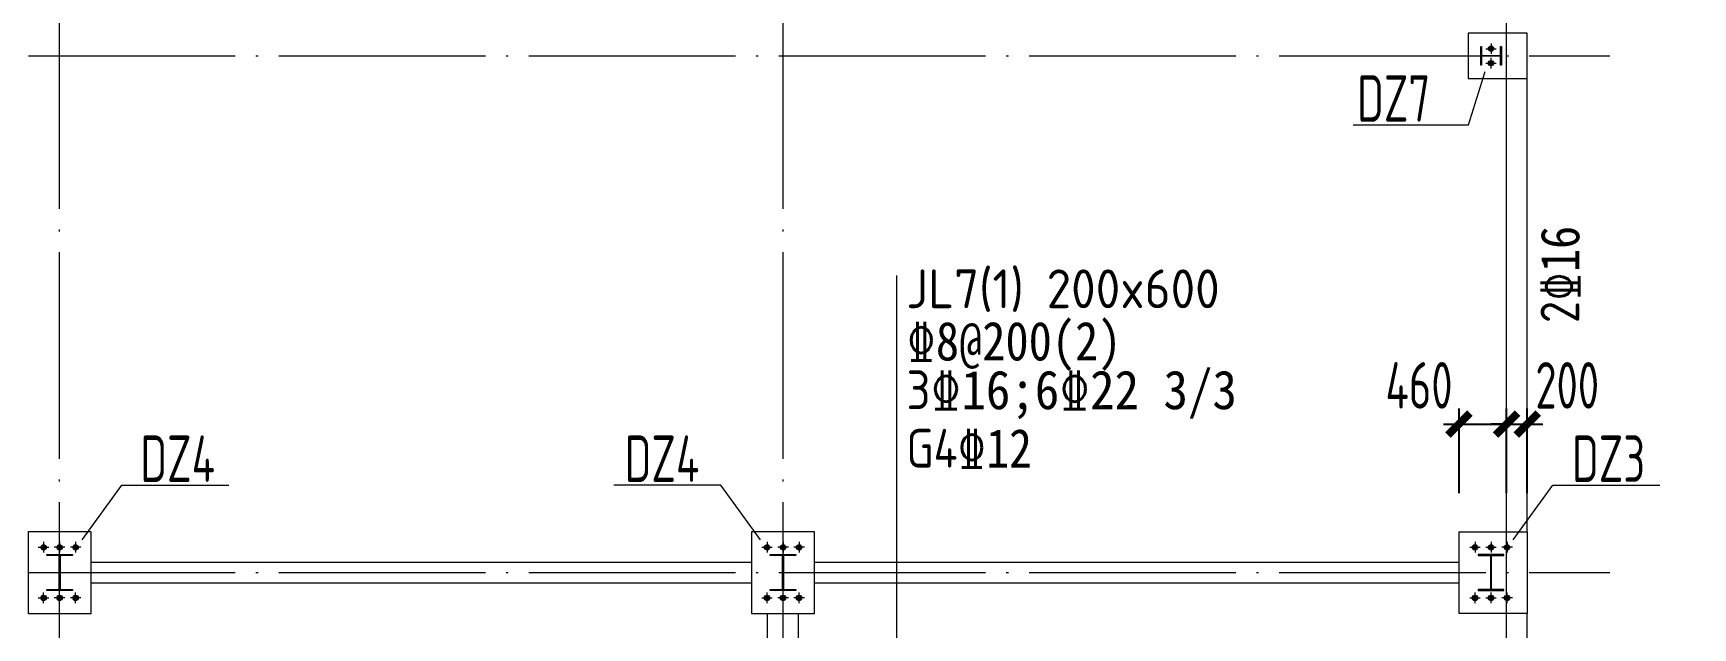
# Model space of a CAD drawing. Header units: millimetres. Extents: x 19781 to 898973, y -947928 to -267362.
# Drawn here: x 256487 to 272544, y -361597 to -355842 of the extents above; entities that cross this region are included whole.
import ezdxf
from ezdxf.enums import TextEntityAlignment as Align

# ---------------------------------------------------------------- set-up
doc = ezdxf.new("R2010")
doc.units = ezdxf.units.MM
doc.header["$LTSCALE"] = 100
doc.linetypes.add('CENTERX2', pattern=[101.599999, 63.5, -12.7, 12.7, -12.7])
doc.linetypes.add('DOTE', pattern=[2.42, 2, -0.2, 0.02, -0.2])
doc.layers.get('0').update_dxf_attribs({"lineweight": 18})
for name, color, linetype, lineweight in [('10', 7, 'Continuous', 18), ('1000', 2, 'Continuous', 18), ('11000', 4, 'Continuous', 18), ('DIM', 3, 'Continuous', 18), ('DOTE', 1, 'DOTE', 18), ('S_BEAM', 4, 'Continuous', 18), ('S_BEAMDIMLOCALVER', 7, 'Continuous', 18), ('S_BEAMDIMMASS', 2, 'Continuous', 18), ('数字', 3, 'Continuous', 20), ('轴线', 1, 'CENTERX2', 13), ('钢柱', 4, 'Continuous', 20)]:
    doc.layers.add(name, color=color, linetype=linetype, lineweight=lineweight)
doc.styles.get("Standard").update_dxf_attribs({"font": 'tssdeng.shx', "bigfont": 'hztxt.shx'})
doc.styles.add('TSSD_REIN', font='tssdeng.shx', dxfattribs={"width": 0.7, "bigfont": 'hztxt.shx'})
doc.dimstyles.new('TSSD_100_100', dxfattribs={"dimtxt": 300, "dimasz": 100, "dimexe": 100, "dimexo": 250, "dimgap": 100, "dimtad": 1, "dimdec": 0, "dimzin": 0, "dimdsep": 46, "dimtxsty": 'TSSD_REIN', "dimblk": 'ARCHTICK', "dimcen": 0, "dimdle": 100, "dimclrt": 7, "dimadec": 0, "dimazin": 0, "dimtfac": 1, "dimtdec": 0, "dimtix": 1, "dimtmove": 2, "dimatfit": 3, "dimfxl": 1, "dimtolj": 1, "dimtzin": 0, "dimarcsym": 0})
pattern_1 = [(315, (0, 0), (7.07106781, 7.07106781), []), (315, (0, -2.5), (7.07106781, 7.07106781), [])]

# ---------------------------------------------------------------- blocks, each defined once
blk = doc.blocks.new('_ArchTick_0')
at = {"color": 0, "linetype": 'ByBlock'}
blk.add_lwpolyline([(-0.71, -0.71, 0.5, 0.5, 0), (0.71, 0.71, 0.5, 0.5, 0)], format="xyseb", dxfattribs=at)
blk = doc.blocks.new('*X1010')
at = {"layer": 'DIM', "color": 0, "lineweight": -2, "ltscale": 100, "transparency": 16777216}
for p, q in [((270742, -360292), (270742, -359475)), ((270942, -360292), (270942, -359475)), ((270742, -359625), (270592, -359625)), ((270742, -359625), (270942, -359625)), ((270942, -359625), (271092, -359625))]:
    blk.add_line(p, q, dxfattribs=at)
at = {"layer": 'DIM', "color": 0, "lineweight": -2, "ltscale": 100, "transparency": 16777216, "xscale": 150, "yscale": 150, "zscale": 150}
blk.add_blockref('_ArchTick_0', (270742, -359625), dxfattribs=at)
at = {"layer": 'DIM', "color": 0, "lineweight": -2, "ltscale": 100, "transparency": 16777216, "xscale": 150, "yscale": 150, "zscale": 150, "rotation": 180}
blk.add_blockref('_ArchTick_0', (270942, -359625), dxfattribs=at)
at = {"layer": 'DIM', "color": 7, "ltscale": 100, "transparency": 16777216, "insert": (271329, -359250), "char_height": 450, "width": 2430, "attachment_point": 5, "style": 'TSSD_REIN'}
blk.add_mtext('200', dxfattribs=at)
blk = doc.blocks.new('_ARCHTICK')
at = {"color": 0, "linetype": 'ByBlock', "const_width": 0.5}
blk.add_lwpolyline([(-0.5, -0.5), (0.5, 0.5)], dxfattribs=at)
blk = doc.blocks.new('*X1011')
at = {"layer": 'DIM', "color": 0, "lineweight": -2, "ltscale": 100, "transparency": 16777216}
for p, q in [((270282, -360292), (270282, -359475)), ((270742, -360292), (270742, -359475)), ((270132, -359625), (270892, -359625))]:
    blk.add_line(p, q, dxfattribs=at)
at = {"layer": 'DIM', "color": 0, "lineweight": -2, "ltscale": 100, "transparency": 16777216, "xscale": 150, "yscale": 150, "zscale": 150, "rotation": 180}
blk.add_blockref('_ArchTick_0', (270282, -359625), dxfattribs=at)
at = {"layer": 'DIM', "color": 0, "lineweight": -2, "ltscale": 100, "transparency": 16777216, "xscale": 150, "yscale": 150, "zscale": 150}
blk.add_blockref('_ArchTick_0', (270742, -359625), dxfattribs=at)
at = {"layer": 'DIM', "color": 7, "ltscale": 100, "transparency": 16777216, "insert": (269895, -359250), "char_height": 450, "width": 2430, "attachment_point": 5, "style": 'TSSD_REIN'}
blk.add_mtext('460', dxfattribs=at)

msp = doc.modelspace()

# ---------------------------------------------------------------- hatches: boundary and pattern name
h = msp.add_hatch(color=256)
edge = h.paths.add_edge_path(flags=0)
edge.add_arc((270592, -355992), 26, 0, 360)
h = msp.add_hatch(color=256)
edge = h.paths.add_edge_path(flags=0)
edge.add_arc((270592, -356132), 26, 0, 360)
h = msp.add_hatch(color=256)
edge = h.paths.add_edge_path(flags=0)
edge.add_arc((256587, -360817), 26, 0, 360)
h = msp.add_hatch(color=256)
edge = h.paths.add_edge_path(flags=0)
edge.add_arc((256742, -360817), 26, 0, 360)
h = msp.add_hatch(color=256)
edge = h.paths.add_edge_path(flags=0)
edge.add_arc((256897, -360817), 26, 0, 360)
h = msp.add_hatch(color=256)
edge = h.paths.add_edge_path(flags=0)
edge.add_arc((263587, -360817), 26, 0, 360)
h = msp.add_hatch(color=256)
edge = h.paths.add_edge_path(flags=0)
edge.add_arc((263742, -360817), 26, 0, 360)
h = msp.add_hatch(color=256)
edge = h.paths.add_edge_path(flags=0)
edge.add_arc((263897, -360817), 26, 0, 360)
h = msp.add_hatch(color=256)
edge = h.paths.add_edge_path(flags=0)
edge.add_arc((270437, -360817), 26, 0, 360)
h = msp.add_hatch(color=256)
edge = h.paths.add_edge_path(flags=0)
edge.add_arc((270592, -360817), 26, 0, 360)
h = msp.add_hatch(color=256)
edge = h.paths.add_edge_path(flags=0)
edge.add_arc((270747, -360817), 26, 0, 360)
h = msp.add_hatch(color=256)
edge = h.paths.add_edge_path(flags=0)
edge.add_arc((256587, -361307), 26, 0, 360)
h = msp.add_hatch(color=256)
edge = h.paths.add_edge_path(flags=0)
edge.add_arc((256742, -361307), 26, 0, 360)
h = msp.add_hatch(color=256)
edge = h.paths.add_edge_path(flags=0)
edge.add_arc((256897, -361307), 26, 0, 360)
h = msp.add_hatch(color=256)
edge = h.paths.add_edge_path(flags=0)
edge.add_arc((263587, -361307), 26, 0, 360)
h = msp.add_hatch(color=256)
edge = h.paths.add_edge_path(flags=0)
edge.add_arc((263742, -361307), 26, 0, 360)
h = msp.add_hatch(color=256)
edge = h.paths.add_edge_path(flags=0)
edge.add_arc((263897, -361307), 26, 0, 360)
h = msp.add_hatch(color=256)
edge = h.paths.add_edge_path(flags=0)
edge.add_arc((270437, -361307), 26, 0, 360)
h = msp.add_hatch(color=256)
edge = h.paths.add_edge_path(flags=0)
edge.add_arc((270592, -361307), 26, 0, 360)
h = msp.add_hatch(color=256)
edge = h.paths.add_edge_path(flags=0)
edge.add_arc((270747, -361307), 26, 0, 360)
at = {"layer": '10', "ltscale": 100}
h = msp.add_hatch(dxfattribs=at)
h.set_pattern_fill('金属', color=256, style=0, pattern_type=0)
h.set_pattern_definition([(135, (0, 0), (-7.07106781, -7.07106781), []), (135, (0, 2.5), (-7.07106781, -7.07106781), [])])
h.paths.add_polyline_path([(270500, -356065), (270500, -356152), (270492, -356152), (270492, -355972), (270500, -355972), (270500, -356059), (270684, -356059), (270684, -355972), (270692, -355972), (270692, -356152), (270684, -356152), (270684, -356065)], flags=0)
h = msp.add_hatch(dxfattribs=at)
h.set_pattern_fill('金属', color=256, style=0, pattern_type=0)
h.set_pattern_definition(pattern_1)
h.paths.add_polyline_path([(256746, -361227), (256867, -361227), (256867, -361237), (256617, -361237), (256617, -361227), (256738, -361227), (256738, -360897), (256617, -360897), (256617, -360887), (256867, -360887), (256867, -360897), (256746, -360897)], flags=0)
h = msp.add_hatch(dxfattribs=at)
h.set_pattern_fill('金属', color=256, style=0, pattern_type=0)
h.set_pattern_definition(pattern_1)
h.paths.add_polyline_path([(263746, -361227), (263867, -361227), (263867, -361237), (263617, -361237), (263617, -361227), (263738, -361227), (263738, -360897), (263617, -360897), (263617, -360887), (263867, -360887), (263867, -360897), (263746, -360897)], flags=0)
h = msp.add_hatch(dxfattribs=at)
h.set_pattern_fill('金属', color=256, style=0, pattern_type=0)
h.set_pattern_definition([(225, (0, 0), (7.07106781, -7.07106781), []), (225, (0, -2.5), (7.07106781, -7.07106781), [])])
h.paths.add_polyline_path([(270588, -361227), (270467, -361227), (270467, -361237), (270717, -361237), (270717, -361227), (270596, -361227), (270596, -360897), (270717, -360897), (270717, -360887), (270467, -360887), (270467, -360897), (270588, -360897)], flags=0)

# ---------------------------------------------------------------- linework, layer by layer
at = {"layer": '1000', "ltscale": 100}
for points in [[(270372, -356282), (270942, -356282), (270942, -355842), (270372, -355842)], [(256437, -360667), (256437, -361457), (257047, -361457), (257047, -360667)], [(263437, -360667), (263437, -361457), (264047, -361457), (264047, -360667)], [(270942, -360667), (270942, -361457), (270282, -361457), (270282, -360667)]]:
    msp.add_lwpolyline(points, close=True, dxfattribs=at)
at = {"layer": '11000'}
for centre in [(270592, -355992), (270592, -356132), (256587, -360817), (256742, -360817), (256897, -360817), (263587, -360817), (263742, -360817), (263897, -360817), (270437, -360817), (270592, -360817), (270747, -360817), (256587, -361307), (256742, -361307), (256897, -361307), (263587, -361307), (263742, -361307), (263897, -361307), (270437, -361307), (270592, -361307), (270747, -361307)]:
    msp.add_circle(centre, 26, dxfattribs=at)
at = {"layer": 'DOTE', "linetype": 'DOTE', "ltscale": 10}
for p, q in [((256742, -372062), (256742, -330062)), ((263742, -372062), (263742, -330062)), ((270742, -372062), (270742, -330062)), ((171742, -356062), (271742, -356062)), ((171742, -361062), (271742, -361062))]:
    msp.add_line(p, q, dxfattribs=at)
at = {"layer": 'S_BEAM'}
for p, q in [((270742.01, -360667), (270742.01, -356282)), ((270942.01, -360667), (270942.01, -356282)), ((257047.01, -360962), (263437.01, -360962)), ((264047.01, -360962), (270282.01, -360962)), ((257047.01, -361162), (263437.01, -361162)), ((264047.01, -361162), (270282.01, -361162)), ((263592.01, -365062), (263592.01, -361457)), ((263892.01, -365062), (263892.01, -361457)), ((270742.01, -365062), (270742.01, -361457)), ((270942.01, -365062), (270942.01, -361457))]:
    msp.add_line(p, q, dxfattribs=at)
at = {"layer": 'S_BEAMDIMMASS'}
msp.add_line((264844.01, -365062), (264844.01, -358188), dxfattribs=at)
at = {"layer": '数字', "ltscale": 100}
for p, q in [((270375, -356730.07), (270536, -356214)), ((269257.86, -356730.07), (270375, -356730.07)), ((256960, -360746), (257344.43, -360216.58)), ((257344.43, -360216.58), (258380, -360216.58)), ((263139.58, -360216.58), (262104, -360216.58)), ((263524, -360746), (263139.58, -360216.58)), ((270805, -360746), (271189.43, -360216.58)), ((271189.43, -360216.58), (272225, -360216.58))]:
    msp.add_line(p, q, dxfattribs=at)
at = {"layer": '轴线'}
for p, q in [((270541, -355992), (270643, -355992)), ((270592, -355941), (270592, -356043)), ((270541, -356132), (270643, -356132)), ((270592, -356183), (270592, -356081)), ((256587, -360766), (256587, -360868)), ((256742, -360766), (256742, -360868)), ((256897, -360766), (256897, -360868)), ((263587, -360766), (263587, -360868)), ((263742, -360766), (263742, -360868)), ((263897, -360766), (263897, -360868)), ((270437, -360766), (270437, -360868)), ((270592, -360766), (270592, -360868)), ((270747, -360766), (270747, -360868)), ((256536, -360817), (256638, -360817)), ((256793, -360817), (256691, -360817)), ((256948, -360817), (256846, -360817)), ((263536, -360817), (263638, -360817)), ((263793, -360817), (263691, -360817)), ((263948, -360817), (263846, -360817)), ((270386, -360817), (270488, -360817)), ((270541, -360817), (270643, -360817)), ((270798, -360817), (270696, -360817)), ((256587, -361358), (256587, -361256)), ((256742, -361358), (256742, -361256)), ((256897, -361358), (256897, -361256)), ((263587, -361358), (263587, -361256)), ((263742, -361358), (263742, -361256)), ((263897, -361358), (263897, -361256)), ((270437, -361358), (270437, -361256)), ((270592, -361358), (270592, -361256)), ((270747, -361358), (270747, -361256)), ((256536, -361307), (256638, -361307)), ((256793, -361307), (256691, -361307)), ((256948, -361307), (256846, -361307)), ((263536, -361307), (263638, -361307)), ((263793, -361307), (263691, -361307)), ((263948, -361307), (263846, -361307)), ((270386, -361307), (270488, -361307)), ((270541, -361307), (270643, -361307)), ((270798, -361307), (270696, -361307))]:
    msp.add_line(p, q, dxfattribs=at)
at = {"layer": '钢柱', "ltscale": 100}
for points in [[(270500, -356065), (270500, -356152), (270492, -356152), (270492, -355972), (270500, -355972), (270500, -356059), (270684, -356059), (270684, -355972), (270692, -355972), (270692, -356152), (270684, -356152), (270684, -356065)], [(256746, -361227), (256867, -361227), (256867, -361237), (256617, -361237), (256617, -361227), (256738, -361227), (256738, -360897), (256617, -360897), (256617, -360887), (256867, -360887), (256867, -360897), (256746, -360897)], [(263746, -361227), (263867, -361227), (263867, -361237), (263617, -361237), (263617, -361227), (263738, -361227), (263738, -360897), (263617, -360897), (263617, -360887), (263867, -360887), (263867, -360897), (263746, -360897)], [(270588, -361227), (270467, -361227), (270467, -361237), (270717, -361237), (270717, -361227), (270596, -361227), (270596, -360897), (270717, -360897), (270717, -360887), (270467, -360887), (270467, -360897), (270588, -360897)]]:
    msp.add_lwpolyline(points, close=True, dxfattribs=at)

# ---------------------------------------------------------------- texts
at = {"layer": 'S_BEAMDIMLOCALVER', "insert": (271451.99, -358647.51), "char_height": 375, "width": 1193.1293, "attachment_point": 7, "rotation": 90}
msp.add_mtext('{\\W0.874545;2\\fsimsun|b0|i0|c0|p253;\x8416}', dxfattribs=at)
at = {"layer": 'S_BEAMDIMMASS', "char_height": 375, "attachment_point": 7}
for s, insert, width in [('{\\W0.969808;JL7(1) 200x600}', (264935.88, -358540.25), 4597.929), ('{\\fsimsun|b0|i0|c0|p253;\\W0.879667;\x848@200(2)}', (264937.71, -359109), 2964.5563), ('{\\W0.927892;3\\fsimsun|b0|i0|c0|p253;\x8416;6\x8422 3/3}', (264935.88, -359577.75), 4284.0442), ('{\\W0.86404;G4\\fsimsun|b0|i0|c0|p253;\x8412}', (264935.88, -360046.5), 1560.6723)]:
    msp.add_mtext(s, dxfattribs=dict(at, insert=insert, width=width))
at = {"layer": '数字', "ltscale": 100, "style": 'TSSD_REIN', "width": 0.7}
for s, p in [('DZ7', (269649.79, -356473.37)), ('DZ4', (257884.36, -359959.88)), ('DZ4', (262570.36, -359959.88)), ('DZ3', (271729.36, -359959.88))]:
    msp.add_text(s, height=450, dxfattribs=at).set_placement(p, align=Align.MIDDLE_CENTER)

# ---------------------------------------------------------------- dimensions: what is measured, and where the dimension line sits
at = {"layer": 'DIM', "ltscale": 100}
dim = msp.add_linear_dim(base=(270742.01, -359625), p1=(270282.01, -360667), p2=(270742.01, -360667), dimstyle='TSSD_100_100', override={"dimscale": 1.5, "dimsah": 1, "dimtzin": 0}, dxfattribs=at)
dim.commit()
dim.dimension.update_dxf_attribs({"geometry": '*X1011', "text_midpoint": (269894.89, -359250), "dimtype": 160})
dim = msp.add_linear_dim(base=(270942.01, -359625), p1=(270742.01, -360667), p2=(270942.01, -360667), angle=0, dimstyle='TSSD_100_100', override={"dimscale": 1.5, "dimsah": 1, "dimtzin": 0}, dxfattribs=at)
dim.commit()
dim.dimension.update_dxf_attribs({"geometry": '*X1010', "text_midpoint": (271329.12, -359250), "dimtype": 160})

doc.saveas('drawing.dxf')
